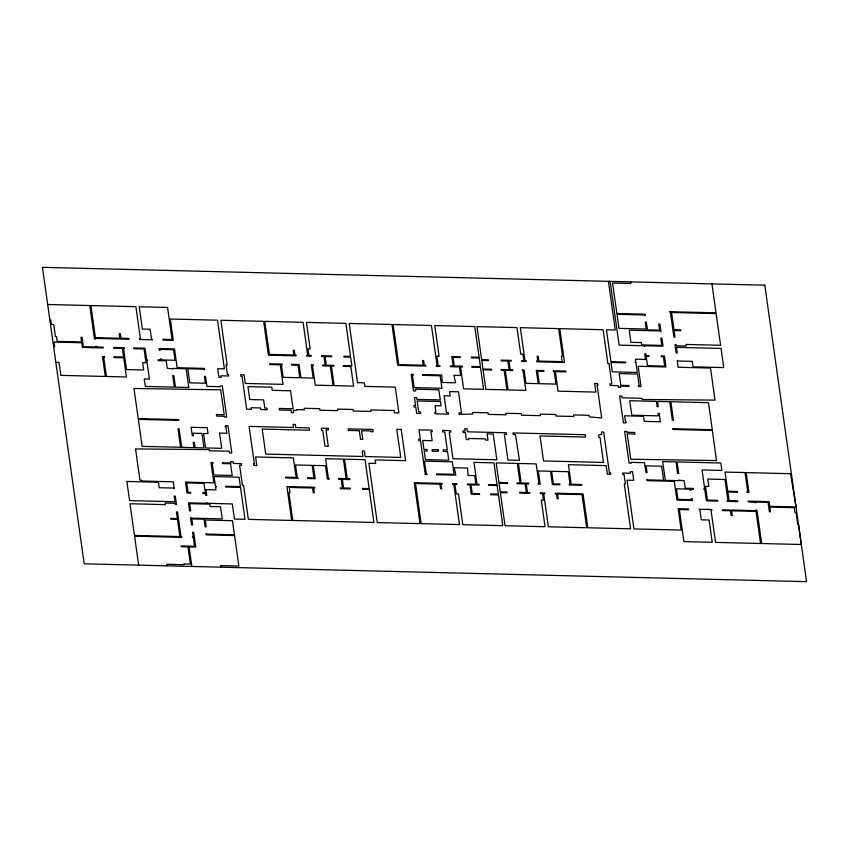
<?xml version="1.0" encoding="UTF-8"?>
<svg xmlns="http://www.w3.org/2000/svg" width="849" height="849" viewBox="0 0 849 849"><rect width="100%" height="100%" fill="white"/><g stroke="black" fill="none" stroke-linecap="round" stroke-linejoin="round"><path stroke-width="1.27" d="M47.682 304.494L89.782 305.534L94.494 338.974L95.597 339.006L95.523 338.411L129.133 339.25L129.027 338.464L120.961 338.263L120.303 333.572L119.189 333.54L119.858 338.242L95.406 337.637L90.896 305.566L135.893 306.68L140.414 338.751L139.576 338.73L139.692 339.504L152.47 339.823L151.525 339.027L150.146 329.242L142.367 329.051L139.225 306.754L167.561 307.455L172.082 339.526L162.912 339.303L163.019 340.088L173.302 340.343L170.299 319.022L217.524 320.19L224.38 368.88L217.715 368.721L218.925 377.327L221.154 377.381L220.931 375.81L228.71 376.011L228.487 374.441L227.373 374.42L226.057 365.028L227.171 365.059L220.857 320.275L263.646 321.336L268.401 355.158L296.184 355.848L296.078 355.062L294.964 355.041L294.306 350.35L293.192 350.319L293.85 355.009L269.409 354.404L264.75 321.357L303.093 322.312L307.741 355.36L306.627 355.328L306.744 356.113L311.19 356.219L311.074 355.434L308.856 355.381L307.943 348.886L310.161 348.95L306.425 322.387L345.872 323.363L350.52 356.41L343.856 356.251L343.972 357.036L350.637 357.196L351.847 365.802L343.229 365.59L343.346 366.365L350.849 366.556L353.598 386.115L334.156 385.626L331.397 366.078L333.901 366.131L333.784 365.357L326.292 365.166L325.082 356.569L331.747 356.729L331.63 355.943L321.633 355.699L321.739 356.484L323.968 356.538L325.178 365.144L322.673 365.081L322.79 365.866L330.293 366.046L333.041 385.605L315.266 385.159L312.506 365.611L313.345 365.632L313.228 364.847L311.286 364.794L313.164 378.092L300.939 377.794L299.06 364.497L291.568 364.306L291.674 365.091L298.063 365.25L299.824 377.763L283.152 377.349L281.39 364.837L282.229 364.858L282.123 364.072L269.621 363.765L269.727 364.55L280.287 364.815L283.035 384.364L245.255 383.43L244.045 374.823L240.713 374.749L240.936 376.309L242.039 376.34L246.666 409.186L251.389 409.303L251.166 407.743L260.611 407.976L260.834 409.536L267.223 409.696L267.01 408.136L264.782 408.082L263.625 399.868L249.733 399.518L247.919 386.613L271.807 387.208L272.253 390.338L290.581 390.784L293.117 408.783L279.225 408.433L279.448 410.003L291.122 410.29L291.451 412.635L293.669 412.688L293.34 410.343L296.672 410.428L296.566 409.642L304.335 409.823L304.122 408.284L319.68 408.666L319.893 410.216L337.679 410.64L337.456 409.101L353.014 409.494L353.237 411.033L371.013 411.468L370.79 409.929L394.127 410.502L394.456 412.847L398.903 412.954L395.273 387.144L364.826 386.391L364.327 382.867L357.546 382.697L349.204 323.448L391.983 324.509L397.746 365.378L425.795 366.068L425.689 365.293L424.298 365.25L423.64 360.56L422.526 360.528L423.184 365.229L398.743 364.624L393.098 324.53L431.43 325.485L437.076 365.569L436.248 365.548L436.354 366.333L439.962 366.418L439.856 365.643L438.19 365.601L436.864 356.209L439.092 356.262L434.762 325.56L474.771 326.557L479.091 357.259L471.312 357.058L471.428 357.843L479.207 358.034L480.417 366.641L471.8 366.428L471.917 367.214L480.523 367.426L483.612 389.33L463.607 388.831L460.519 366.927L462.472 366.98L462.355 366.195L454.3 365.993L453.09 357.387L460.317 357.567L460.2 356.792L451.87 356.58L453.186 365.972L450.416 365.898L450.522 366.683L459.415 366.906L460.625 375.502L453.96 375.343L455.563 382.782L442.223 382.453L441.735 375.035L422.569 374.568L422.675 375.343L440.175 375.778L441.936 388.29L414.163 387.611L412.402 375.088L413.23 375.109L413.123 374.335L411.171 374.282L413.516 390.901L415.734 390.964L415.49 389.203L438.827 389.776L440.26 399.943L416.923 399.37L416.679 397.608L414.45 397.555L415.586 405.567L413.919 405.535L414.132 407.096L415.798 407.138L416.679 413.389L420.626 413.495L420.404 411.924L418.684 411.882L417.146 400.93L440.482 401.513L441.087 405.811L434.975 405.663L435.908 412.306L434.858 412.285L435.07 413.845L448.633 414.185L448.41 412.614L446.468 412.572L444.101 395.751L450.203 395.899L449.599 391.601L458.492 391.824L461.463 412.943L458.969 412.879L459.182 414.45L472.691 413.983L472.469 412.434L488.026 412.816L488.249 414.376L506.025 414.811L505.802 413.261L521.36 413.643L521.583 415.203L540.473 415.66L540.251 414.11L555.808 414.492L556.031 416.052L573.807 416.488L573.584 414.938L589.142 415.32L589.365 416.88L601.697 417.973L597.07 385.117L597.898 385.138L597.685 383.568L594.629 383.493L595.839 392.1L558.058 391.166L555.31 371.607L565.859 371.873L565.752 371.087L553.251 370.78L554.195 371.586L555.957 384.098L539.285 383.684L537.523 371.172L543.912 371.331L543.806 370.546L536.303 370.366L538.181 383.663L525.956 383.355L524.088 370.058L522.135 370.015L523.08 370.811L525.839 390.37L508.052 389.924L505.304 370.376L512.807 370.557L512.69 369.782L510.196 369.718L508.986 361.112L511.204 361.165L511.098 360.379L501.09 360.135L501.207 360.921L507.872 361.08L509.082 369.686L501.027 369.485L501.133 370.27L504.189 370.344L506.949 389.903L485.83 389.383L483.081 369.824L491.688 370.037L491.582 369.251L482.964 369.039L481.754 360.443L488.419 360.602L488.313 359.817L481.648 359.658L476.989 326.61L516.999 327.597L520.734 354.15L522.963 354.203L523.875 360.698L521.647 360.645L521.764 361.43L526.2 361.536L526.093 360.751L524.979 360.729L520.331 327.682L558.663 328.627L562.547 356.198L561.433 356.177L562.208 361.653L538.871 361.069L538.213 356.378L537.099 356.347L537.767 361.048L536.653 361.016L536.759 361.801L564.543 362.481L559.778 328.659L603.119 329.73L607.873 363.552L608.988 363.584L611.853 383.918L609.9 383.875L610.123 385.435L618.189 385.637L618.433 387.399L620.651 387.452L620.46 386.093L629.013 386.306L628.897 385.52L620.842 385.329L619.197 373.581L637.525 374.038L639.18 385.775L638.342 385.754L638.459 386.539L641.027 386.603L638.161 366.259L665.945 366.948L664.396 355.996L661.148 355.911L661.254 356.697L663.398 356.75L664.725 366.131L647.5 365.707L646.174 356.325L649.039 356.389L648.923 355.614L646.068 355.54L645.813 353.778L644.709 353.757L645.505 359.424L635.498 359.18L635.943 362.3L635.041 362.279L635.986 363.085L637.302 372.467L612.299 371.851L610.972 362.459L625.702 362.82L625.596 362.045L610.94 361.685L606.451 329.805L615.238 330.028L608.383 281.337M49.889 320.137L50.866 320.169L51.471 324.467L53.71 324.52L55.418 336.65L56.512 336.671L57.18 341.362L81.621 341.967L80.963 337.276L82.077 337.308L83.393 346.689L95.619 346.997L95.534 346.403L96.648 346.434L96.733 347.018L103.122 347.177L103.228 347.963L82.395 347.443L81.737 342.752L53.954 342.062L54.612 346.763L53.625 346.732M55.832 362.374L59.037 362.459L60.852 375.364L105.308 376.468L102.496 356.516L104.438 356.569L104.554 357.344L103.716 357.323L106.412 376.489L126.416 376.988L123.721 357.822L113.999 357.578L113.883 356.803L123.614 357.036L122.394 348.44L113.787 348.217L113.67 347.443L124.23 347.697L124.347 348.483L123.508 348.461L126.48 369.58L143.704 370.005L142.674 362.65L146.007 362.735L144.065 348.971L133.792 348.716L133.675 347.931L145.062 348.217L146.665 359.562L147.609 360.358L146.771 360.337L149.413 379.11L144.266 378.983L145.338 386.422L174.353 387.133L172.729 375.598L173.843 375.629L175.467 387.165L188.796 387.494L186.154 368.721L172.825 368.392L172.909 368.975L167.264 368.254L166.224 360.825L158.169 360.623L158.052 359.838L160.557 359.902L160.419 358.925L161.533 358.947L161.671 359.934L175 360.263L173.514 349.703L160.174 349.374L160.312 350.35L159.209 350.319L158.954 348.557L174.512 348.939L177.154 367.713L204.386 368.392L204.577 369.761L203.378 369.145L187.82 368.763L189.805 382.835L205.362 383.228L204.397 376.383L205.511 376.404L206.912 386.38L220.252 386.709L220.135 385.934L222.364 385.987L226.747 417.114L224.518 417.061L224.412 416.275L216.633 416.084L216.41 414.524L224.189 414.715L220.687 389.84L133.972 388.471L138.217 418.589L178.651 419.586L178.757 420.372L138.323 419.374L142.123 446.362L180.614 447.306L177.993 428.734L179.107 428.766L181.728 447.338L193.943 447.646L193.201 442.361L194.315 442.393L195.058 447.667L203.951 447.89L201.913 433.414L193.02 433.202L193.381 435.739L192.267 435.717L191.089 427.302L207.198 427.694L208.026 433.563L203.527 433.457L205.564 447.932L221.727 448.325L219.583 433.075L226.8 433.255L225.951 427.227L225.017 426.431L225.845 426.453L225.738 425.667L227.957 425.72L231.809 453.058L229.58 453.005L229.336 451.243L209.395 450.755L209.225 449.577L135.564 448.93L139.968 480.216L141.507 480.247L141.624 481.033L173.292 481.818L174.257 488.663L173.058 488.048L159.177 487.708L158.402 482.232L126.862 481.447L129.557 500.613L174.99 501.738L174.194 496.071L175.297 496.092L176.486 504.497L175.372 504.476L175.212 503.298L165.205 503.054L165.428 504.614L130.003 503.744L134.46 535.422L179.892 536.547L177.473 519.344L170.798 519.174L170.691 518.389L177.356 518.559L176.422 511.905L177.537 511.936L181.007 536.579L181.951 537.375L134.577 536.207L138.652 565.147M711.95 283.895L716.025 312.835L669.5 311.689L670.455 312.485L673.926 337.127L675.029 337.159L674.095 330.505L680.76 330.675L680.654 329.89L673.989 329.72L671.57 312.517L716.131 313.621L720.599 345.299L686.024 344.439L686.247 346.01L676.239 345.755L676.08 344.588L674.966 344.556L676.154 352.972L677.258 352.993L676.462 347.326L721.034 348.43L723.73 367.596L693.049 366.832L692.275 361.356L678.393 361.016L677.194 360.401L678.16 367.246L709.838 368.031L710.624 368.827L715.028 400.112L642.226 399.486L642.056 398.308L622.115 397.82L621.871 396.058L619.643 396.005L623.421 422.855L625.649 422.908L625.533 422.133L626.371 422.144L625.426 421.348L624.652 415.808L643.542 416.275L644.253 421.359L660.363 421.762L659.185 413.346L658.071 413.325L658.431 415.861L631.762 415.203L629.725 400.728L656.394 401.397L657.137 406.671L658.251 406.703L657.497 401.418L669.723 401.726L672.344 420.297L673.448 420.329L670.837 401.747L708.469 402.681L712.269 429.668L672.695 428.692L672.801 429.467L712.375 430.454L716.492 460.561L630.765 459.224L627.188 433.86L634.967 434.051L634.744 432.491L626.965 432.3L626.859 431.515L624.641 431.462L629.088 463.076L631.316 463.13L631.2 462.344L644.54 462.684L645.94 472.649L647.055 472.681L646.089 465.836L661.647 466.218L663.631 480.301L648.074 479.918L646.874 479.303L647.065 480.672L674.297 481.341L676.94 500.114L692.497 500.496L692.243 498.745L691.139 498.713L691.277 499.69L677.937 499.361L676.451 488.801L689.781 489.13L689.919 490.106L691.033 490.138L690.895 489.162L693.4 489.226L693.283 488.44L685.228 488.239L684.188 480.81L678.542 480.088L678.627 480.672L665.287 480.343L662.655 461.612L675.984 461.898L677.608 473.434L678.722 473.466L677.099 461.93L720.833 463.002L721.883 470.442L702.038 469.943L704.681 488.716L703.842 488.695L703.948 489.48L704.787 489.502L706.379 500.846L717.776 501.122L717.66 500.348L707.387 500.093L705.445 486.318L708.777 486.403L707.748 479.048L724.972 479.483L727.943 500.602L727.105 500.581L727.222 501.356L737.77 501.621L737.664 500.836L729.058 500.623L727.837 492.017L737.569 492.261L737.452 491.475L727.731 491.242L725.035 472.076L745.029 472.564L747.736 491.73L746.897 491.709L747.014 492.494L748.956 492.547L746.144 472.596L790.589 473.7L796.022 506.959L769.714 506.312L769.056 501.61L748.224 501.101L748.33 501.886L755.918 502.65L755.833 502.067L768.058 502.375L769.374 511.756L770.489 511.788L769.831 507.086L794.271 507.691L794.929 512.393L796.044 512.414L797.752 524.544L798.506 524.555L801.318 544.506L761.67 543.53L756.958 510.09L755.854 510.058L755.928 510.642L722.319 509.814L722.425 510.599L730.48 510.79L731.148 515.492L732.252 515.513L731.594 510.822L756.045 511.427L760.555 543.498L715.558 542.384L711.038 510.313L711.876 510.334L711.759 509.549L698.982 509.241L699.926 510.037L701.306 519.821L709.085 520.013L712.226 542.299L683.891 541.598L679.37 509.527L688.539 509.761L688.422 508.976L678.149 508.721L681.153 530.073L633.927 528.906L627.071 480.173L633.736 480.343L632.526 471.736L630.298 471.683L630.52 473.243L622.741 473.052L622.964 474.623L624.079 474.644L625.395 484.036L624.28 484.004L630.595 528.821L587.816 527.77L583.04 493.895L555.267 493.216L555.373 493.991L556.488 494.022L557.146 498.713L558.26 498.745L557.602 494.044L582.043 494.649L586.701 527.738L548.369 526.794L543.71 493.704L544.814 493.736L544.708 492.951L540.261 492.844L540.378 493.619L542.596 493.672L543.509 500.167L541.291 500.114L545.037 526.709L505.028 525.722L500.369 492.632L507.033 492.802L506.927 492.017L500.263 491.847L499.053 483.251L507.66 483.463L507.553 482.678L498.936 482.465L496.187 462.907L517.296 463.427L520.055 482.985L516.999 482.911L517.105 483.697L525.16 483.888L526.369 492.494L519.705 492.335L519.821 493.11L529.818 493.365L529.712 492.579L527.484 492.526L526.274 483.919L528.778 483.983L528.662 483.198L521.159 483.017L518.41 463.458L536.186 463.894L538.945 483.452L538.107 483.431L538.224 484.217L540.166 484.259L538.287 470.962L550.513 471.269L552.391 484.567L559.884 484.747L559.778 483.972L553.389 483.813L551.627 471.291L568.289 471.704L570.05 484.227L569.223 484.206L569.329 484.981L581.83 485.288L581.724 484.514L571.165 484.248L568.416 464.69L606.197 465.623L607.406 474.23L610.739 474.315L610.516 472.755L609.412 472.723L603.681 432.045L601.453 431.992L601.792 434.338L598.566 435.038L598.895 437.384L600.01 437.415L603.533 462.44L543.53 460.965L540.006 435.93L585.566 437.055L585.226 434.709L512.998 432.926L513.221 434.486L515.449 434.539L519.492 460.37L507.967 460.084L504.338 434.264L506.556 434.327L506.333 432.757L467.438 431.801L467.003 428.671L464.785 428.618L465.114 430.963L462.885 430.91L463.108 432.47L465.326 432.523L466.324 439.57L468.818 439.623L468.659 438.455L485.32 438.869L485.49 440.037L487.995 440.1L487.114 433.839L493.216 433.998L496.856 459.808L452.963 458.725L449.217 432.13L450.883 432.173L450.66 430.602L442.552 430.401L442.775 431.971L444.77 432.014L447.306 450.012L443.136 449.906L443.358 451.466L447.529 451.572L448.739 460.179L425.402 459.596L424.192 450.999L427.249 451.074L427.026 449.503L423.969 449.429L422.706 440.44L432.152 440.673L430.889 431.674L432.215 431.706L431.992 430.146L418.992 429.817L420.319 439.209L418.653 439.166L418.875 440.727L420.542 440.769L425.275 474.411L427.217 474.453L426.272 473.657L424.511 461.134L452.294 461.824L454.056 474.336L436.556 473.901L436.662 474.687L455.828 475.164L454.226 467.714L467.566 468.043L468.054 475.461L474.718 475.631L475.939 484.238L467.321 484.026L467.428 484.8L469.932 484.864L471.259 494.256L479.589 494.458L479.483 493.672L472.256 493.492L471.046 484.896L479.101 485.087L478.985 484.312L477.042 484.259L473.965 462.355L493.959 462.854L497.047 484.758L488.43 484.546L488.546 485.32L497.153 485.543L498.374 494.139L490.595 493.948L490.701 494.734L498.48 494.925L502.81 525.669L462.801 524.682L458.471 493.938L456.253 493.885L454.926 484.492L456.879 484.546L456.762 483.76L452.602 483.654L452.708 484.439L453.822 484.471L459.468 524.597L421.136 523.642L415.479 483.516L439.931 484.121L440.589 488.812L441.703 488.844L441.045 484.153L442.149 484.174L442.042 483.399L414.259 482.71L420.022 523.621L377.243 522.559L368.891 463.267L375.672 463.437L375.173 459.914L405.62 460.667L401.216 429.382L396.77 429.276L400.739 457.431L365.176 456.55L364.412 451.074L362.183 451.021L362.958 456.497L265.726 454.088L262.203 429.063L309.429 430.231L309.1 427.885L295.76 427.556L295.325 424.426L293.096 424.373L293.542 427.493L249.097 426.4L254.382 463.947L253.554 463.925L253.766 465.485L256.822 465.56L255.613 456.964L293.393 457.898L296.142 477.446L285.593 477.191L285.699 477.976L298.201 478.284L297.256 477.478L295.494 464.965L312.156 465.379L313.928 477.891L307.529 477.732L307.646 478.518L315.149 478.698L313.27 465.401L325.496 465.708L327.364 479.006L329.316 479.048L328.372 478.242L325.613 458.693L343.399 459.129L346.148 478.687L338.645 478.496L338.762 479.282L341.256 479.345L342.465 487.952L340.247 487.899L340.353 488.674L350.361 488.928L350.244 488.143L343.58 487.973L342.37 479.377L349.873 479.558L349.756 478.772L347.262 478.709L344.503 459.16L365.059 459.67L369.135 488.61L362.47 488.44L362.587 489.226L369.251 489.395L373.91 522.475L292.788 520.469L288.904 492.866L290.018 492.887L289.244 487.411L312.581 487.995L313.239 492.685L314.353 492.707L313.684 488.016L314.799 488.048L314.692 487.262L286.909 486.573L291.674 520.448L248.343 519.376L243.578 485.501L242.464 485.479L239.598 465.135L241.551 465.188L241.328 463.618L233.263 463.427L233.019 461.665L230.801 461.601L230.992 462.981L222.374 462.769L222.491 463.554L230.546 463.745L232.191 475.482L213.863 475.026L212.208 463.299L213.046 463.321L212.929 462.535L210.987 462.482L213.852 482.816L185.517 482.115L187.056 493.067L190.664 493.163L190.558 492.378L188.053 492.314L186.738 482.932L203.962 483.357L205.278 492.738L202.784 492.685L202.89 493.46L205.394 493.524L205.638 495.285L206.753 495.307L205.957 489.64L215.954 489.884L215.508 486.764L216.346 486.785L215.402 485.978L214.086 476.597L239.078 477.212L240.405 486.594L225.685 486.233L225.792 487.018L240.511 487.379L245.011 519.291L234.451 519.036L232.329 503.935L207.878 503.33L206.689 502.714L206.763 503.298L188.436 502.852L189.56 510.865L190.675 510.896L189.656 503.659L209.767 504.157L210.096 506.503L220.538 506.757L222.247 518.888L191.694 518.134L190.494 517.519L191.545 524.947L192.659 524.979L191.8 518.909L204.036 519.217L205.108 526.836L206.211 526.868L205.256 520.023L232.467 520.692L234.451 534.774L207.23 534.106L206.042 533.49L206.233 534.859L234.568 535.56L238.856 566.06L220.528 565.614L220.751 567.174M630.701 281.889L630.924 283.449L612.585 282.993L616.883 313.504L645.219 314.204L645.41 315.573L644.221 314.958L617 314.279L618.974 328.361L646.206 329.041L645.24 322.196L646.354 322.217L647.426 329.847L659.652 330.144L658.792 324.085L659.906 324.116L660.957 331.545L659.758 330.93L629.205 330.176L630.903 342.306L641.356 342.561L641.685 344.906L661.796 345.405L660.777 338.167L661.891 338.199L663.016 346.212L644.688 345.755L644.773 346.35L643.574 345.734L619.123 345.129L610.144 281.38M191.853 566.463L189.104 546.905L195.769 547.074L193.699 532.408L192.596 532.376L193.222 536.876L192.394 536.855L193.339 537.661L194.548 546.268L181.208 545.939L181.325 546.714L187.99 546.883L190.409 564.086L183.745 563.927L183.851 564.702L166.627 564.277L166.85 565.848M764.811 285.2L42.45 267.339L84.189 563.8L806.55 581.661L764.811 285.2M328.213 428.352L321.325 428.183L321.654 430.528L322.758 430.56L324.965 446.203L328.298 446.287L325.984 429.859L328.425 429.923L328.213 428.352M372.743 429.456L348.207 428.851L348.43 430.411L359.318 430.687L360.528 439.283L362.756 439.347L361.547 430.74L370.748 430.963L370.854 431.748L373.072 431.801L372.743 429.456M438.137 449.779L432.024 449.63L432.247 451.19L438.36 451.35L438.137 449.779"/></g></svg>
